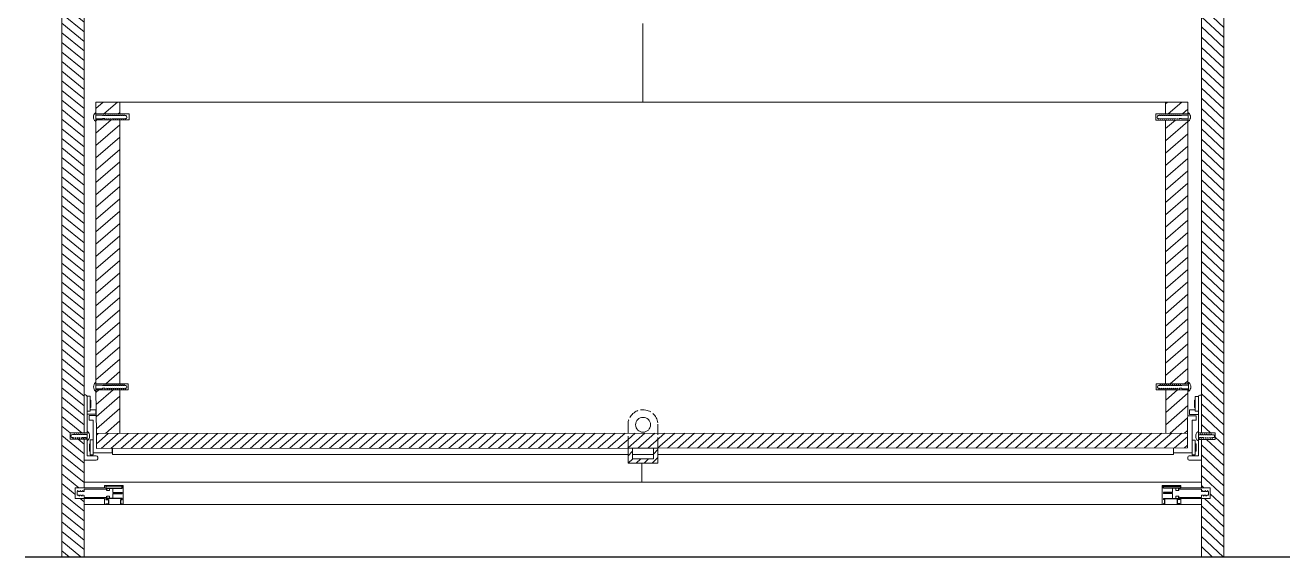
# Model space of a CAD drawing. Header units: millimetres. Extents: x -46 to 1613, y -146 to 808.
# Drawn here: x 1026.9 to 1111.8, y 329.3 to 364.9 of the extents above; entities that cross this region are included whole.
import ezdxf

# ---------------------------------------------------------------- set-up
doc = ezdxf.new("R2010")
doc.units = ezdxf.units.MM
doc.header["$MEASUREMENT"] = 0
doc.linetypes.add('ACAD_ISO02W100', pattern=[15, 12, -3])
doc.linetypes.add('ACAD_ISO04W100', pattern=[30, 24, -3, 0, -3])
for name, color, linetype, lineweight in [('elementi non sezionati', 8, 'Continuous', 18), ('elementi sezionati', 7, 'Continuous', 18), ('pareti sezionate', 7, 'Continuous', 18), ('retino', 11, 'Continuous', 18), ('riquadro viti', 2, 'Continuous', 18), ('viti e cerniere', 4, 'Continuous', 18)]:
    doc.layers.add(name, color=color, linetype=linetype, lineweight=lineweight)
doc.layers.add('linea di terra', color=1, linetype='Continuous')
doc.layers.add('viti sottili', color=4, linetype='Continuous')

msp = doc.modelspace()

# ---------------------------------------------------------------- hatches: boundary and pattern name
at = {"layer": 'retino', "ltscale": 0.7}
h = msp.add_hatch(dxfattribs=at)
h.set_pattern_fill('ANSI31', color=256, scale=4, angle=96)
h.paths.add_polyline_path([(1030.859, 422.771), (1030.462, 422.771), (1030.462, 421.295), (1030.859, 421.295)], flags=17)
h.paths.add_polyline_path([(1030.859, 396.14), (1029.933, 396.139), (1029.933, 396.58), (1030.859, 396.58), (1030.859, 420.05), (1029.581, 420.05), (1029.581, 421.295), (1029.74, 421.295), (1029.74, 422.771), (1029.359, 422.771), (1029.359, 329.271), (1030.859, 329.271), (1030.859, 332.771), (1030.859, 333.167), (1030.259, 333.167), (1030.259, 333.889), (1030.859, 333.889), (1030.859, 334.271), (1030.859, 337.146), (1029.933, 337.146), (1029.933, 337.586), (1030.859, 337.587), (1030.859, 366.639), (1029.933, 366.639), (1029.933, 367.079), (1030.859, 367.08)])
at = {"layer": 'retino', "linetype": 'ACAD_ISO04W100'}
h = msp.add_hatch(dxfattribs=at)
h.set_pattern_fill('ANSI31', color=256, scale=5, angle=176)
h.paths.add_polyline_path([(1031.659, 340.877), (1033.268, 340.877), (1033.26, 358.579), (1031.659, 358.579), (1031.659, 358.284)])
h.paths.add_polyline_path([(1033.26, 358.983), (1033.26, 359.771), (1031.659, 359.771), (1031.659, 358.983)])
h.paths.add_polyline_path([(1031.659, 340.473), (1031.69, 337.536), (1033.27, 337.537), (1033.268, 340.473)])
h.paths.add_polyline_path([(1103.462, 340.877), (1104.954, 340.877), (1104.954, 358.569), (1103.454, 358.569)])
h.paths.add_polyline_path([(1103.454, 359.771), (1103.454, 358.973), (1104.954, 358.973), (1104.954, 359.771)])
h.paths.add_polyline_path([(1103.463, 340.473), (1103.464, 337.568), (1104.922, 337.569), (1104.954, 339.741), (1104.954, 340.473)])
h = msp.add_hatch(dxfattribs=at)
h.set_pattern_fill('ANSI31', color=256, scale=3.5, angle=176)
h.paths.add_polyline_path([(1031.69, 337.536), (1031.69, 336.536), (1032.739, 336.537), (1032.739, 336.537), (1032.757, 336.537), (1067.371, 336.552), (1067.371, 336.552), (1067.372, 337.552)])
h.paths.add_polyline_path([(1069.372, 337.553), (1067.372, 337.552), (1067.372, 336.552), (1067.671, 336.552), (1069.071, 336.553), (1069.372, 336.553)])
h.paths.add_polyline_path([(1104.922, 337.569), (1069.372, 337.553), (1069.372, 336.553), (1104.923, 336.569)])
at = {"layer": 'viti e cerniere'}
h = msp.add_hatch(dxfattribs=at)
h.set_pattern_fill('ANSI31', color=256, scale=3)
h.paths.add_polyline_path([(1067.671, 336.552), (1067.372, 336.552), (1067.372, 336.552), (1067.372, 335.536), (1069.372, 335.536), (1069.372, 335.836), (1069.372, 336.553), (1069.071, 336.553), (1069.072, 335.836), (1068.372, 335.836), (1067.672, 335.836)])

# ---------------------------------------------------------------- linework, layer by layer
at = {"layer": 'elementi non sezionati', "ltscale": 0.7}
for p, q in [((1068.359, 365.036), (1068.359, 359.771)), ((1033.26, 359.771), (1103.454, 359.771)), ((1032.757, 336.537), (1032.757, 336.137)), ((1032.757, 336.137), (1067.306, 336.137)), ((1067.306, 336.137), (1067.372, 336.137)), ((1067.672, 336.137), (1069.072, 336.137)), ((1069.372, 336.137), (1103.982, 336.137)), ((1103.982, 336.237), (1103.981, 336.568)), ((1103.982, 336.137), (1103.982, 336.237)), ((1068.306, 335.536), (1068.306, 334.271)), ((1030.859, 332.771), (1105.859, 332.771))]:
    msp.add_line(p, q, dxfattribs=at)
at = {"layer": 'elementi non sezionati'}
for p, q in [((1105.859, 334.271), (1030.859, 334.271)), ((1030.859, 329.271), (1105.859, 329.271))]:
    msp.add_line(p, q, dxfattribs=at)
at = {"layer": 'elementi sezionati', "ltscale": 0.7}
for p, q in [((1104.954, 340.473), (1104.954, 339.741)), ((1104.954, 339.741), (1104.922, 337.569)), ((1031.69, 337.036), (1031.69, 337.536)), ((1069.071, 336.553), (1067.671, 336.552))]:
    msp.add_line(p, q, dxfattribs=at)
for points in [[(1030.859, 333.167), (1030.859, 332.771), (1030.859, 329.271), (1029.359, 329.271), (1029.359, 422.771)], [(1105.859, 333.167), (1105.859, 332.771), (1105.859, 329.271), (1107.359, 329.271), (1107.359, 422.771)], [(1030.859, 366.639), (1030.859, 337.587)], [(1105.859, 366.639), (1105.859, 337.581)], [(1031.659, 359.771), (1033.26, 359.771), (1033.26, 358.983)], [(1103.454, 358.973), (1103.454, 359.771), (1104.954, 359.771), (1104.954, 358.973)], [(1031.659, 340.877), (1031.659, 358.284)], [(1033.26, 358.579), (1033.268, 340.877)], [(1103.462, 340.877), (1103.454, 358.569)], [(1104.954, 358.569), (1104.954, 340.877)], [(1031.69, 337.536), (1031.659, 340.473)], [(1033.268, 340.473), (1033.27, 337.537)], [(1103.464, 337.568), (1103.463, 340.473)], [(1030.859, 337.146), (1030.859, 334.271), (1030.859, 333.889)], [(1067.371, 336.552), (1031.69, 336.536), (1031.69, 337.536), (1104.922, 337.569), (1104.923, 336.569), (1069.372, 336.553)], [(1105.859, 337.14), (1105.859, 334.271), (1105.859, 333.889)]]:
    msp.add_lwpolyline(points, dxfattribs=at)
at = {"layer": 'linea di terra', "ltscale": 0.7}
msp.add_line((1026.912, 329.271), (1111.789, 329.271), dxfattribs=at)
at = {"layer": 'pareti sezionate', "ltscale": 0.02}
for p, q in [((1031.659, 359.771), (1031.659, 358.983)), ((1031.659, 358.579), (1031.659, 358.284))]:
    msp.add_line(p, q, dxfattribs=at)
at = {"layer": 'retino', "linetype": 'Continuous', "ltscale": 0.7}
for p, q in [((1105.859, 366.179), (1107.359, 364.78)), ((1105.859, 365.495), (1107.359, 364.096)), ((1105.859, 364.812), (1107.359, 363.413)), ((1105.859, 364.128), (1107.359, 362.729)), ((1105.859, 363.444), (1107.359, 362.045)), ((1105.859, 362.761), (1107.359, 361.362)), ((1105.859, 362.077), (1107.359, 360.678)), ((1105.859, 361.393), (1107.359, 359.994)), ((1105.859, 360.71), (1107.359, 359.311)), ((1105.859, 360.026), (1107.359, 358.627)), ((1105.859, 359.342), (1107.359, 357.943)), ((1105.859, 358.659), (1107.359, 357.26)), ((1105.859, 357.975), (1107.359, 356.576)), ((1105.859, 357.291), (1107.359, 355.892)), ((1105.859, 356.608), (1107.359, 355.209)), ((1105.859, 355.924), (1107.359, 354.525)), ((1105.859, 355.24), (1107.359, 353.842)), ((1105.859, 354.557), (1107.359, 353.158)), ((1105.859, 353.873), (1107.359, 352.474)), ((1105.859, 353.189), (1107.359, 351.791)), ((1105.859, 352.506), (1107.359, 351.107)), ((1105.859, 351.822), (1107.359, 350.423)), ((1105.859, 351.138), (1107.359, 349.74)), ((1105.859, 350.455), (1107.359, 349.056)), ((1105.859, 349.771), (1107.359, 348.372)), ((1105.859, 349.087), (1107.359, 347.689)), ((1105.859, 348.404), (1107.359, 347.005)), ((1105.859, 347.72), (1107.359, 346.321)), ((1105.859, 347.036), (1107.359, 345.638)), ((1105.859, 346.353), (1107.359, 344.954)), ((1105.859, 345.669), (1107.359, 344.27)), ((1105.859, 344.985), (1107.359, 343.587)), ((1105.859, 344.302), (1107.359, 342.903)), ((1105.859, 343.618), (1107.359, 342.219)), ((1105.859, 342.934), (1107.359, 341.536)), ((1105.859, 342.251), (1107.359, 340.852)), ((1105.859, 341.567), (1107.359, 340.168)), ((1105.859, 340.883), (1107.359, 339.485)), ((1105.859, 340.2), (1107.359, 338.801)), ((1105.859, 339.516), (1107.359, 338.117)), ((1105.859, 338.832), (1107.359, 337.434)), ((1105.859, 338.149), (1106.468, 337.581)), ((1106.207, 337.14), (1107.359, 336.066)), ((1106.743, 337.324), (1106.744, 337.323)), ((1106.784, 337.286), (1107.359, 336.75)), ((1105.886, 336.755), (1107.359, 335.383)), ((1105.871, 335.402), (1107.359, 334.015)), ((1105.879, 336.079), (1107.359, 334.699)), ((1105.864, 334.726), (1107.359, 333.332)), ((1105.859, 334.047), (1106.028, 333.889)), ((1106.069, 333.167), (1107.359, 331.964)), ((1106.453, 333.493), (1107.359, 332.648)), ((1105.859, 332.679), (1107.359, 331.281)), ((1105.859, 331.996), (1107.359, 330.597)), ((1105.859, 331.312), (1107.359, 329.913)), ((1105.859, 330.628), (1107.314, 329.271)), ((1105.859, 329.945), (1106.581, 329.271))]:
    msp.add_line(p, q, dxfattribs=at)
at = {"layer": 'riquadro viti', "ltscale": 0.02}
for p, q in [((1031.659, 358.983), (1033.881, 358.983)), ((1033.881, 358.579), (1031.659, 358.579)), ((1033.881, 358.983), (1033.881, 358.579)), ((1104.984, 340.877), (1102.835, 340.877)), ((1102.835, 340.877), (1102.835, 340.473)), ((1102.835, 340.473), (1104.984, 340.473))]:
    msp.add_line(p, q, dxfattribs=at)
for points in [[(1104.954, 358.973), (1102.809, 358.973), (1102.809, 358.569), (1104.954, 358.569)], [(1031.659, 340.877), (1033.809, 340.877), (1033.809, 340.473), (1031.659, 340.473)]]:
    msp.add_lwpolyline(points, dxfattribs=at)
at = {"layer": 'riquadro viti'}
for points in [[(1031.059, 337.587), (1029.933, 337.586), (1029.933, 337.146), (1031.059, 337.146)], [(1105.659, 337.581), (1106.784, 337.58), (1106.784, 337.14), (1105.659, 337.14)]]:
    msp.add_lwpolyline(points, dxfattribs=at)
at = {"layer": 'riquadro viti', "ltscale": 0.7}
for points in [[(1033.479, 332.771), (1033.479, 334.048), (1032.234, 334.048), (1032.234, 333.889), (1030.259, 333.889), (1030.259, 333.167), (1032.234, 333.167), (1032.234, 332.771)], [(1103.232, 332.771), (1103.232, 334.048), (1104.477, 334.048), (1104.477, 333.889), (1106.453, 333.889), (1106.453, 333.167), (1104.477, 333.167), (1104.477, 332.771)]]:
    msp.add_lwpolyline(points, dxfattribs=at)
at = {"layer": 'viti e cerniere', "ltscale": 0.7}
for p, q in [((1032.095, 358.892), (1031.654, 358.892)), ((1032.095, 358.649), (1031.654, 358.649)), ((1032.095, 358.892), (1032.095, 358.864)), ((1032.095, 358.678), (1032.221, 358.678)), ((1032.095, 358.678), (1032.095, 358.649)), ((1104.523, 358.678), (1104.397, 358.678)), ((1104.523, 358.892), (1104.964, 358.892)), ((1104.523, 358.892), (1104.523, 358.864)), ((1104.523, 358.678), (1104.523, 358.649)), ((1104.523, 358.649), (1104.964, 358.649)), ((1032.1, 340.786), (1031.659, 340.786)), ((1032.1, 340.543), (1031.659, 340.543)), ((1032.1, 340.786), (1032.1, 340.758)), ((1032.1, 340.571), (1032.226, 340.571)), ((1032.1, 340.571), (1032.1, 340.543)), ((1104.543, 340.571), (1104.417, 340.571)), ((1104.543, 340.786), (1104.984, 340.786)), ((1104.543, 340.786), (1104.543, 340.758)), ((1104.543, 340.571), (1104.543, 340.543)), ((1104.543, 340.543), (1104.984, 340.543)), ((1031.27, 340.031), (1031.058, 340.031)), ((1031.059, 336.043), (1031.059, 340.023)), ((1031.27, 339.031), (1031.27, 340.031)), ((1031.27, 339.781), (1031.32, 339.781)), ((1031.32, 339.781), (1031.32, 339.281)), ((1105.447, 339.775), (1105.397, 339.775)), ((1105.397, 339.775), (1105.397, 339.275)), ((1105.447, 339.025), (1105.447, 340.025)), ((1105.447, 340.025), (1105.659, 340.025)), ((1105.659, 336.037), (1105.659, 340.017)), ((1031.27, 339.031), (1031.058, 339.031)), ((1031.65, 338.825), (1031.058, 338.825)), ((1031.199, 338.738), (1031.199, 338.438)), ((1031.32, 339.281), (1031.27, 339.281)), ((1031.27, 339.125), (1031.65, 339.125)), ((1031.65, 339.125), (1031.65, 338.825)), ((1105.447, 339.119), (1105.067, 339.119)), ((1105.067, 339.119), (1105.067, 338.819)), ((1105.067, 338.819), (1105.659, 338.819)), ((1105.397, 339.275), (1105.447, 339.275)), ((1105.447, 339.025), (1105.659, 339.025)), ((1105.518, 338.732), (1105.518, 338.432)), ((1031.199, 338.438), (1031.476, 338.438)), ((1031.476, 338.438), (1031.476, 336.243)), ((1105.518, 338.432), (1105.241, 338.432)), ((1105.241, 338.432), (1105.241, 336.237)), ((1031.264, 337.101), (1031.264, 336.101)), ((1031.264, 337.101), (1031.476, 337.101)), ((1105.453, 337.095), (1105.241, 337.095)), ((1105.453, 337.095), (1105.453, 336.095)), ((1031.214, 336.851), (1031.214, 336.351)), ((1031.214, 336.351), (1031.264, 336.351)), ((1032.708, 336.243), (1031.476, 336.243)), ((1031.476, 336.101), (1031.476, 336.243)), ((1032.739, 336.264), (1032.739, 336.537)), ((1067.371, 336.552), (1067.671, 336.552)), ((1067.372, 335.536), (1067.371, 336.552)), ((1069.072, 335.836), (1069.071, 336.553)), ((1069.071, 336.553), (1069.372, 336.553)), ((1069.372, 336.553), (1069.372, 335.836)), ((1103.978, 336.258), (1103.978, 336.537)), ((1104.009, 336.237), (1105.241, 336.237)), ((1105.241, 336.095), (1105.241, 336.237)), ((1105.453, 336.845), (1105.503, 336.845)), ((1105.503, 336.345), (1105.453, 336.345)), ((1105.503, 336.845), (1105.503, 336.345)), ((1031.672, 335.743), (1030.859, 335.743)), ((1031.059, 336.043), (1031.672, 336.043)), ((1031.264, 336.101), (1031.476, 336.101)), ((1031.772, 335.843), (1031.772, 335.943)), ((1069.372, 335.536), (1067.372, 335.536)), ((1067.672, 335.836), (1068.372, 335.836)), ((1068.372, 335.836), (1069.072, 335.836)), ((1069.372, 335.836), (1069.372, 335.536)), ((1104.945, 335.837), (1104.945, 335.937)), ((1105.659, 336.037), (1105.045, 336.037)), ((1105.045, 335.737), (1105.859, 335.737)), ((1105.453, 336.095), (1105.241, 336.095)), ((1033.414, 333.581), (1033.414, 333.509)), ((1103.319, 333.579), (1103.319, 333.506)), ((1032.314, 332.823), (1032.314, 332.771)), ((1033.414, 333.103), (1033.414, 333.175)), ((1103.319, 333.1), (1103.319, 333.173)), ((1104.419, 332.82), (1104.419, 332.771))]:
    msp.add_line(p, q, dxfattribs=at)
at = {"layer": 'viti e cerniere'}
for p, q in [((1032.095, 358.864), (1032.172, 358.864)), ((1032.172, 358.921), (1032.231, 358.864)), ((1032.172, 358.921), (1032.172, 358.864)), ((1032.221, 358.678), (1032.28, 358.621)), ((1032.231, 358.864), (1032.307, 358.864)), ((1032.28, 358.678), (1032.28, 358.621)), ((1032.307, 358.921), (1032.366, 358.864)), ((1032.307, 358.921), (1032.307, 358.864)), ((1032.357, 358.678), (1032.416, 358.621)), ((1032.366, 358.864), (1032.443, 358.864)), ((1032.416, 358.678), (1032.416, 358.621)), ((1032.443, 358.921), (1032.502, 358.864)), ((1032.443, 358.921), (1032.443, 358.864)), ((1032.493, 358.678), (1032.552, 358.621)), ((1032.502, 358.864), (1032.578, 358.864)), ((1032.552, 358.678), (1032.552, 358.621)), ((1032.578, 358.921), (1032.637, 358.864)), ((1032.578, 358.921), (1032.578, 358.864)), ((1032.628, 358.678), (1032.687, 358.621)), ((1032.637, 358.864), (1032.714, 358.864)), ((1032.687, 358.678), (1032.687, 358.621)), ((1032.714, 358.921), (1032.773, 358.864)), ((1032.714, 358.921), (1032.714, 358.864)), ((1032.764, 358.678), (1032.823, 358.621)), ((1032.773, 358.864), (1032.849, 358.864)), ((1032.823, 358.678), (1032.823, 358.621)), ((1032.849, 358.921), (1032.908, 358.864)), ((1032.849, 358.921), (1032.849, 358.864)), ((1032.899, 358.678), (1032.958, 358.621)), ((1032.908, 358.864), (1032.985, 358.864)), ((1032.958, 358.678), (1032.958, 358.621)), ((1032.985, 358.921), (1033.044, 358.864)), ((1032.985, 358.921), (1032.985, 358.864)), ((1033.035, 358.678), (1033.094, 358.621)), ((1033.044, 358.864), (1033.121, 358.864)), ((1033.094, 358.678), (1033.094, 358.621)), ((1033.121, 358.921), (1033.18, 358.864)), ((1033.121, 358.921), (1033.121, 358.864)), ((1033.17, 358.678), (1033.23, 358.621)), ((1033.18, 358.864), (1033.256, 358.864)), ((1033.23, 358.678), (1033.23, 358.621)), ((1033.256, 358.921), (1033.315, 358.864)), ((1033.256, 358.921), (1033.256, 358.864)), ((1033.306, 358.678), (1033.365, 358.621)), ((1033.315, 358.864), (1033.392, 358.864)), ((1033.365, 358.678), (1033.365, 358.621)), ((1033.392, 358.921), (1033.451, 358.864)), ((1033.392, 358.921), (1033.392, 358.864)), ((1033.442, 358.678), (1033.501, 358.621)), ((1033.451, 358.864), (1033.527, 358.864)), ((1033.501, 358.678), (1033.501, 358.621)), ((1033.527, 358.921), (1033.586, 358.864)), ((1033.527, 358.921), (1033.527, 358.864)), ((1033.577, 358.678), (1033.636, 358.621)), ((1033.586, 358.864), (1033.663, 358.864)), ((1033.636, 358.678), (1033.7, 358.678)), ((1033.636, 358.678), (1033.636, 358.621)), ((1102.982, 358.678), (1102.918, 358.678)), ((1103.032, 358.864), (1102.955, 358.864)), ((1102.982, 358.678), (1102.982, 358.621)), ((1103.041, 358.678), (1102.982, 358.621)), ((1103.091, 358.921), (1103.032, 358.864)), ((1103.091, 358.921), (1103.091, 358.864)), ((1103.167, 358.864), (1103.091, 358.864)), ((1103.117, 358.678), (1103.117, 358.621)), ((1103.176, 358.678), (1103.117, 358.621)), ((1103.226, 358.921), (1103.167, 358.864)), ((1103.226, 358.921), (1103.226, 358.864)), ((1103.303, 358.864), (1103.226, 358.864)), ((1103.253, 358.678), (1103.253, 358.621)), ((1103.312, 358.678), (1103.253, 358.621)), ((1103.362, 358.921), (1103.303, 358.864)), ((1103.362, 358.921), (1103.362, 358.864)), ((1103.438, 358.864), (1103.362, 358.864)), ((1103.388, 358.678), (1103.388, 358.621)), ((1103.447, 358.678), (1103.388, 358.621)), ((1103.497, 358.921), (1103.438, 358.864)), ((1103.497, 358.921), (1103.497, 358.864)), ((1103.574, 358.864), (1103.497, 358.864)), ((1103.524, 358.678), (1103.524, 358.621)), ((1103.583, 358.678), (1103.524, 358.621)), ((1103.633, 358.921), (1103.574, 358.864)), ((1103.633, 358.921), (1103.633, 358.864)), ((1103.709, 358.864), (1103.633, 358.864)), ((1103.66, 358.678), (1103.66, 358.621)), ((1103.719, 358.678), (1103.66, 358.621)), ((1103.769, 358.921), (1103.709, 358.864)), ((1103.769, 358.921), (1103.769, 358.864)), ((1103.845, 358.864), (1103.769, 358.864)), ((1103.795, 358.678), (1103.795, 358.621)), ((1103.854, 358.678), (1103.795, 358.621)), ((1103.904, 358.921), (1103.845, 358.864)), ((1103.904, 358.921), (1103.904, 358.864)), ((1103.981, 358.864), (1103.904, 358.864)), ((1103.931, 358.678), (1103.931, 358.621)), ((1103.99, 358.678), (1103.931, 358.621)), ((1104.04, 358.921), (1103.981, 358.864)), ((1104.04, 358.921), (1104.04, 358.864)), ((1104.116, 358.864), (1104.04, 358.864)), ((1104.066, 358.678), (1104.066, 358.621)), ((1104.125, 358.678), (1104.066, 358.621)), ((1104.175, 358.921), (1104.116, 358.864)), ((1104.175, 358.921), (1104.175, 358.864)), ((1104.252, 358.864), (1104.175, 358.864)), ((1104.202, 358.678), (1104.202, 358.621)), ((1104.261, 358.678), (1104.202, 358.621)), ((1104.311, 358.921), (1104.252, 358.864)), ((1104.311, 358.921), (1104.311, 358.864)), ((1104.387, 358.864), (1104.311, 358.864)), ((1104.337, 358.678), (1104.337, 358.621)), ((1104.397, 358.678), (1104.337, 358.621)), ((1104.446, 358.921), (1104.387, 358.864)), ((1104.446, 358.921), (1104.446, 358.864)), ((1104.523, 358.864), (1104.446, 358.864)), ((1032.1, 340.758), (1032.176, 340.758)), ((1032.176, 340.814), (1032.235, 340.758)), ((1032.176, 340.814), (1032.176, 340.758)), ((1032.226, 340.571), (1032.285, 340.515)), ((1032.235, 340.758), (1032.312, 340.758)), ((1032.285, 340.571), (1032.285, 340.515)), ((1032.312, 340.814), (1032.371, 340.758)), ((1032.312, 340.814), (1032.312, 340.758)), ((1032.362, 340.571), (1032.421, 340.515)), ((1032.371, 340.758), (1032.447, 340.758)), ((1032.421, 340.571), (1032.421, 340.515)), ((1032.447, 340.814), (1032.506, 340.758)), ((1032.447, 340.814), (1032.447, 340.758)), ((1032.497, 340.571), (1032.556, 340.515)), ((1032.506, 340.758), (1032.583, 340.758)), ((1032.556, 340.571), (1032.556, 340.515)), ((1032.583, 340.814), (1032.642, 340.758)), ((1032.583, 340.814), (1032.583, 340.758)), ((1032.633, 340.571), (1032.692, 340.515)), ((1032.642, 340.758), (1032.719, 340.758)), ((1032.692, 340.571), (1032.692, 340.515)), ((1032.719, 340.814), (1032.778, 340.758)), ((1032.719, 340.814), (1032.719, 340.758)), ((1032.768, 340.571), (1032.828, 340.515)), ((1032.778, 340.758), (1032.854, 340.758)), ((1032.828, 340.571), (1032.828, 340.515)), ((1032.854, 340.814), (1032.913, 340.758)), ((1032.854, 340.814), (1032.854, 340.758)), ((1032.904, 340.571), (1032.963, 340.515)), ((1032.913, 340.758), (1032.99, 340.758)), ((1032.963, 340.571), (1032.963, 340.515)), ((1032.99, 340.814), (1033.049, 340.758)), ((1032.99, 340.814), (1032.99, 340.758)), ((1033.04, 340.571), (1033.099, 340.515)), ((1033.049, 340.758), (1033.125, 340.758)), ((1033.099, 340.571), (1033.099, 340.515)), ((1033.125, 340.814), (1033.184, 340.758)), ((1033.125, 340.814), (1033.125, 340.758)), ((1033.175, 340.571), (1033.234, 340.515)), ((1033.184, 340.758), (1033.261, 340.758)), ((1033.234, 340.571), (1033.234, 340.515)), ((1033.261, 340.814), (1033.32, 340.758)), ((1033.261, 340.814), (1033.261, 340.758)), ((1033.311, 340.571), (1033.37, 340.515)), ((1033.32, 340.758), (1033.396, 340.758)), ((1033.37, 340.571), (1033.37, 340.515)), ((1033.396, 340.814), (1033.456, 340.758)), ((1033.396, 340.814), (1033.396, 340.758)), ((1033.446, 340.571), (1033.505, 340.515)), ((1033.456, 340.758), (1033.532, 340.758)), ((1033.505, 340.571), (1033.505, 340.515)), ((1033.532, 340.814), (1033.591, 340.758)), ((1033.532, 340.814), (1033.532, 340.758)), ((1033.582, 340.571), (1033.641, 340.515)), ((1033.591, 340.758), (1033.668, 340.758)), ((1033.641, 340.571), (1033.704, 340.571)), ((1033.641, 340.571), (1033.641, 340.515)), ((1103.002, 340.571), (1102.939, 340.571)), ((1103.052, 340.758), (1102.976, 340.758)), ((1103.002, 340.571), (1103.002, 340.515)), ((1103.061, 340.571), (1103.002, 340.515)), ((1103.111, 340.814), (1103.052, 340.758)), ((1103.111, 340.814), (1103.111, 340.758)), ((1103.188, 340.758), (1103.111, 340.758)), ((1103.138, 340.571), (1103.138, 340.515)), ((1103.197, 340.571), (1103.138, 340.515)), ((1103.247, 340.814), (1103.188, 340.758)), ((1103.247, 340.814), (1103.247, 340.758)), ((1103.323, 340.758), (1103.247, 340.758)), ((1103.273, 340.571), (1103.273, 340.515)), ((1103.332, 340.571), (1103.273, 340.515)), ((1103.382, 340.814), (1103.323, 340.758)), ((1103.382, 340.814), (1103.382, 340.758)), ((1103.459, 340.758), (1103.382, 340.758)), ((1103.409, 340.571), (1103.409, 340.515)), ((1103.468, 340.571), (1103.409, 340.515)), ((1103.518, 340.814), (1103.459, 340.758)), ((1103.518, 340.814), (1103.518, 340.758)), ((1103.594, 340.758), (1103.518, 340.758)), ((1103.545, 340.571), (1103.545, 340.515)), ((1103.604, 340.571), (1103.545, 340.515)), ((1103.653, 340.814), (1103.594, 340.758)), ((1103.653, 340.814), (1103.653, 340.758)), ((1103.73, 340.758), (1103.653, 340.758)), ((1103.68, 340.571), (1103.68, 340.515)), ((1103.739, 340.571), (1103.68, 340.515)), ((1103.789, 340.814), (1103.73, 340.758)), ((1103.789, 340.814), (1103.789, 340.758)), ((1103.866, 340.758), (1103.789, 340.758)), ((1103.816, 340.571), (1103.816, 340.515)), ((1103.875, 340.571), (1103.816, 340.515)), ((1103.925, 340.814), (1103.866, 340.758)), ((1103.925, 340.814), (1103.925, 340.758)), ((1104.001, 340.758), (1103.925, 340.758)), ((1103.951, 340.571), (1103.951, 340.515)), ((1104.01, 340.571), (1103.951, 340.515)), ((1104.06, 340.814), (1104.001, 340.758)), ((1104.06, 340.814), (1104.06, 340.758)), ((1104.137, 340.758), (1104.06, 340.758)), ((1104.087, 340.571), (1104.087, 340.515)), ((1104.146, 340.571), (1104.087, 340.515)), ((1104.196, 340.814), (1104.137, 340.758)), ((1104.196, 340.814), (1104.196, 340.758)), ((1104.272, 340.758), (1104.196, 340.758)), ((1104.222, 340.571), (1104.222, 340.515)), ((1104.281, 340.571), (1104.222, 340.515)), ((1104.331, 340.814), (1104.272, 340.758)), ((1104.331, 340.814), (1104.331, 340.758)), ((1104.408, 340.758), (1104.331, 340.758)), ((1104.358, 340.571), (1104.358, 340.515)), ((1104.417, 340.571), (1104.358, 340.515)), ((1104.467, 340.814), (1104.408, 340.758)), ((1104.467, 340.814), (1104.467, 340.758)), ((1104.543, 340.758), (1104.467, 340.758)), ((1030.959, 340.123), (1030.859, 340.123)), ((1105.759, 340.117), (1105.859, 340.117)), ((1031.677, 338.737), (1031.199, 338.738)), ((1104.962, 338.732), (1105.518, 338.732)), ((1030.107, 337.265), (1030.043, 337.265)), ((1030.16, 337.462), (1030.079, 337.462)), ((1030.107, 337.265), (1030.107, 337.205)), ((1030.169, 337.265), (1030.107, 337.205)), ((1030.222, 337.522), (1030.16, 337.462)), ((1030.222, 337.522), (1030.222, 337.462)), ((1030.304, 337.462), (1030.222, 337.462)), ((1030.251, 337.265), (1030.251, 337.205)), ((1030.313, 337.265), (1030.251, 337.205)), ((1030.366, 337.522), (1030.304, 337.462)), ((1030.366, 337.522), (1030.366, 337.462)), ((1030.447, 337.462), (1030.366, 337.462)), ((1030.394, 337.265), (1030.394, 337.205)), ((1030.457, 337.265), (1030.394, 337.205)), ((1030.51, 337.522), (1030.447, 337.462)), ((1030.51, 337.522), (1030.51, 337.462)), ((1030.591, 337.462), (1030.51, 337.462)), ((1030.538, 337.265), (1030.538, 337.205)), ((1030.601, 337.265), (1030.538, 337.205)), ((1030.654, 337.522), (1030.591, 337.462)), ((1030.654, 337.522), (1030.654, 337.462)), ((1030.735, 337.462), (1030.654, 337.462)), ((1030.682, 337.265), (1030.682, 337.205)), ((1030.745, 337.265), (1030.682, 337.205)), ((1030.797, 337.522), (1030.735, 337.462)), ((1030.826, 337.265), (1030.745, 337.265)), ((1030.797, 337.522), (1030.797, 337.462)), ((1030.879, 337.462), (1030.797, 337.462)), ((1030.826, 337.265), (1030.826, 337.205)), ((1030.888, 337.265), (1030.826, 337.205)), ((1030.941, 337.522), (1030.879, 337.462)), ((1030.969, 337.265), (1030.888, 337.265)), ((1030.941, 337.522), (1030.941, 337.462)), ((1031.022, 337.462), (1030.941, 337.462)), ((1031.032, 337.265), (1030.969, 337.205)), ((1030.969, 337.265), (1030.969, 337.205)), ((1031.059, 337.497), (1031.022, 337.462)), ((1105.659, 337.491), (1105.695, 337.456)), ((1105.685, 337.259), (1105.748, 337.199)), ((1105.695, 337.456), (1105.776, 337.456)), ((1105.748, 337.259), (1105.829, 337.259)), ((1105.748, 337.259), (1105.748, 337.199)), ((1105.776, 337.516), (1105.838, 337.456)), ((1105.776, 337.516), (1105.776, 337.456)), ((1105.829, 337.259), (1105.891, 337.199)), ((1105.838, 337.456), (1105.92, 337.456)), ((1105.891, 337.259), (1105.973, 337.259)), ((1105.891, 337.259), (1105.891, 337.199)), ((1105.92, 337.516), (1105.982, 337.456)), ((1105.92, 337.516), (1105.92, 337.456)), ((1105.973, 337.259), (1106.035, 337.199)), ((1105.982, 337.456), (1106.063, 337.456)), ((1106.035, 337.259), (1106.035, 337.199)), ((1106.063, 337.516), (1106.126, 337.456)), ((1106.063, 337.516), (1106.063, 337.456)), ((1106.116, 337.259), (1106.179, 337.199)), ((1106.126, 337.456), (1106.207, 337.456)), ((1106.179, 337.259), (1106.179, 337.199)), ((1106.207, 337.516), (1106.27, 337.456)), ((1106.207, 337.516), (1106.207, 337.456)), ((1106.26, 337.259), (1106.323, 337.199)), ((1106.27, 337.456), (1106.351, 337.456)), ((1106.323, 337.259), (1106.323, 337.199)), ((1106.351, 337.516), (1106.414, 337.456)), ((1106.351, 337.516), (1106.351, 337.456)), ((1106.404, 337.259), (1106.466, 337.199)), ((1106.414, 337.456), (1106.495, 337.456)), ((1106.466, 337.259), (1106.466, 337.199)), ((1106.495, 337.516), (1106.557, 337.456)), ((1106.495, 337.516), (1106.495, 337.456)), ((1106.548, 337.259), (1106.61, 337.199)), ((1106.557, 337.456), (1106.638, 337.456)), ((1106.61, 337.259), (1106.674, 337.259)), ((1106.61, 337.259), (1106.61, 337.199)), ((1067.672, 335.836), (1067.671, 336.552)), ((1030.384, 333.408), (1030.384, 333.639)), ((1030.384, 333.639), (1030.417, 333.639)), ((1030.417, 333.639), (1030.417, 333.709)), ((1030.491, 333.639), (1030.417, 333.709)), ((1030.586, 333.639), (1030.491, 333.639)), ((1030.586, 333.639), (1030.586, 333.709)), ((1030.659, 333.639), (1030.586, 333.709)), ((1030.754, 333.639), (1030.659, 333.639)), ((1030.828, 333.639), (1030.754, 333.709)), ((1030.754, 333.639), (1030.754, 333.709)), ((1030.859, 333.639), (1030.828, 333.639)), ((1032.314, 333.796), (1030.859, 333.796)), ((1030.859, 333.796), (1030.859, 333.639)), ((1032.251, 333.796), (1032.251, 333.796)), ((1032.568, 333.705), (1032.397, 333.705)), ((1104.149, 333.705), (1104.336, 333.705)), ((1104.419, 333.796), (1105.859, 333.796)), ((1104.466, 333.796), (1104.466, 333.796)), ((1105.859, 333.796), (1105.859, 333.639)), ((1105.859, 333.639), (1105.89, 333.639)), ((1105.89, 333.639), (1105.963, 333.709)), ((1105.963, 333.639), (1105.963, 333.709)), ((1105.963, 333.639), (1106.058, 333.639)), ((1106.058, 333.639), (1106.131, 333.709)), ((1106.131, 333.639), (1106.131, 333.709)), ((1106.131, 333.639), (1106.226, 333.639)), ((1106.226, 333.639), (1106.3, 333.709)), ((1106.3, 333.639), (1106.3, 333.709)), ((1106.333, 333.639), (1106.3, 333.639)), ((1106.333, 333.408), (1106.333, 333.639)), ((1030.479, 333.408), (1030.384, 333.408)), ((1030.553, 333.337), (1030.479, 333.408)), ((1030.648, 333.408), (1030.553, 333.408)), ((1030.553, 333.337), (1030.553, 333.408)), ((1030.721, 333.337), (1030.648, 333.408)), ((1030.816, 333.408), (1030.721, 333.408)), ((1030.721, 333.337), (1030.721, 333.408)), ((1030.859, 333.367), (1030.816, 333.408)), ((1030.859, 333.367), (1030.859, 333.246)), ((1030.859, 333.246), (1032.314, 333.246)), ((1032.568, 333.338), (1032.397, 333.338)), ((1104.149, 333.338), (1104.336, 333.338)), ((1105.859, 333.246), (1104.419, 333.246)), ((1105.859, 333.367), (1105.901, 333.408)), ((1105.859, 333.367), (1105.859, 333.246)), ((1105.901, 333.408), (1105.996, 333.408)), ((1105.996, 333.337), (1106.069, 333.408)), ((1105.996, 333.337), (1105.996, 333.408)), ((1106.069, 333.408), (1106.164, 333.408)), ((1106.164, 333.337), (1106.238, 333.408)), ((1106.164, 333.337), (1106.164, 333.408)), ((1106.238, 333.408), (1106.333, 333.408))]:
    msp.add_line(p, q, dxfattribs=at)
for points in [[(1031.654, 358.488), (1031.617, 358.488, -0.451416), (1031.617, 359.054), (1031.654, 359.054)], [(1104.964, 358.488), (1105.001, 358.488, 0.451416), (1105.001, 359.054), (1104.964, 359.054)], [(1031.659, 340.382), (1031.622, 340.382, -0.451416), (1031.622, 340.948), (1031.659, 340.948)], [(1104.984, 340.382), (1105.022, 340.382, 0.451416), (1105.022, 340.948), (1104.984, 340.948)], [(1031.059, 337.064), (1031.098, 337.064, 0.451416), (1031.098, 337.664), (1031.059, 337.664)], [(1105.659, 337.058), (1105.619, 337.058, -0.451416), (1105.619, 337.658), (1105.659, 337.658)]]:
    msp.add_lwpolyline(points, format="xyb", close=True, dxfattribs=at)
at = {"layer": 'viti e cerniere', "linetype": 'ACAD_ISO02W100', "ltscale": 0.06}
msp.add_lwpolyline([(1069.372, 336.553), (1069.372, 338.249, 0.879968), (1067.372, 338.249), (1067.372, 336.552)], format="xyb", dxfattribs=at)
at = {"layer": 'viti e cerniere'}
for points in [[(1032.568, 333.705), (1032.568, 333.86), (1032.788, 333.86), (1032.788, 333.581)], [(1104.149, 333.705), (1104.149, 333.86), (1103.929, 333.86), (1103.929, 333.578)], [(1032.788, 333.508), (1032.788, 333.183), (1032.568, 333.183), (1032.568, 333.338)], [(1103.929, 333.506), (1103.929, 333.183), (1104.149, 333.183), (1104.149, 333.338)]]:
    msp.add_lwpolyline(points, dxfattribs=at)
at = {"layer": 'viti e cerniere', "ltscale": 0.7}
msp.add_circle((1068.383, 338.121), 0.5, dxfattribs=at)
for centre, radius, start, end in [((1033.624, 358.759), 0.111, 312.72477, 69.63266), ((1102.994, 358.759), 0.111, 110.36734, 227.27523), ((1033.629, 340.653), 0.111, 312.72477, 69.63266), ((1103.014, 340.653), 0.111, 110.36734, 227.27523), ((1030.066, 337.36), 0.0976, 151.92189, 256.68404), ((1030.071, 337.361), 0.102, 85.88987, 153.70924), ((1106.646, 337.355), 0.102, 26.29076, 94.11013), ((1106.651, 337.354), 0.0976, 283.31596, 28.07811), ((1031.672, 335.943), 0.1, 0, 90), ((1031.672, 335.843), 0.1, 270, 0), ((1105.045, 335.937), 0.1, 90, 180), ((1105.045, 335.837), 0.1, 180, 270)]:
    msp.add_arc(centre, radius, start, end, dxfattribs=at)
at = {"layer": 'viti e cerniere'}
for centre, radius, start, end in [((1030.959, 340.023), 0.1, 0, 90), ((1105.759, 340.017), 0.1, 90, 180), ((1032.709, 336.274), 0.0309, 267.1352, 341.96896), ((1104.008, 336.268), 0.0309, 198.03104, 272.8648)]:
    msp.add_arc(centre, radius, start, end, dxfattribs=at)
at = {"layer": 'viti sottili'}
for p, q in [((1032.315, 334.008), (1032.314, 333.796)), ((1033.415, 334.008), (1032.315, 334.008)), ((1032.397, 333.705), (1032.398, 333.88)), ((1032.398, 333.88), (1033.415, 333.88)), ((1032.788, 333.581), (1033.414, 333.581)), ((1033.415, 333.88), (1033.415, 334.008)), ((1103.318, 333.878), (1103.318, 334.005)), ((1103.318, 334.005), (1104.418, 334.005)), ((1104.335, 333.878), (1103.318, 333.878)), ((1103.929, 333.578), (1103.319, 333.579)), ((1104.336, 333.705), (1104.335, 333.878)), ((1104.418, 334.005), (1104.419, 333.796)), ((1032.314, 333.246), (1032.314, 333.103)), ((1032.314, 333.103), (1032.489, 333.103)), ((1032.314, 332.823), (1032.489, 332.823)), ((1032.397, 333.175), (1032.397, 333.338)), ((1033.414, 333.175), (1032.397, 333.175)), ((1032.489, 333.103), (1032.489, 332.823)), ((1032.788, 333.508), (1033.414, 333.509)), ((1033.32, 332.823), (1033.32, 333.103)), ((1033.32, 333.103), (1033.414, 333.103)), ((1033.32, 332.823), (1033.414, 332.823)), ((1033.414, 332.823), (1033.414, 332.771)), ((1103.929, 333.506), (1103.319, 333.506)), ((1103.319, 333.173), (1104.336, 333.173)), ((1103.413, 333.1), (1103.319, 333.1)), ((1103.319, 332.82), (1103.319, 332.771)), ((1103.413, 332.82), (1103.319, 332.82)), ((1103.413, 332.82), (1103.413, 333.1)), ((1104.419, 333.1), (1104.244, 333.1)), ((1104.244, 333.1), (1104.244, 332.82)), ((1104.419, 332.82), (1104.244, 332.82)), ((1104.336, 333.173), (1104.336, 333.338)), ((1104.419, 333.246), (1104.419, 333.1))]:
    msp.add_line(p, q, dxfattribs=at)

doc.saveas('drawing.dxf')
